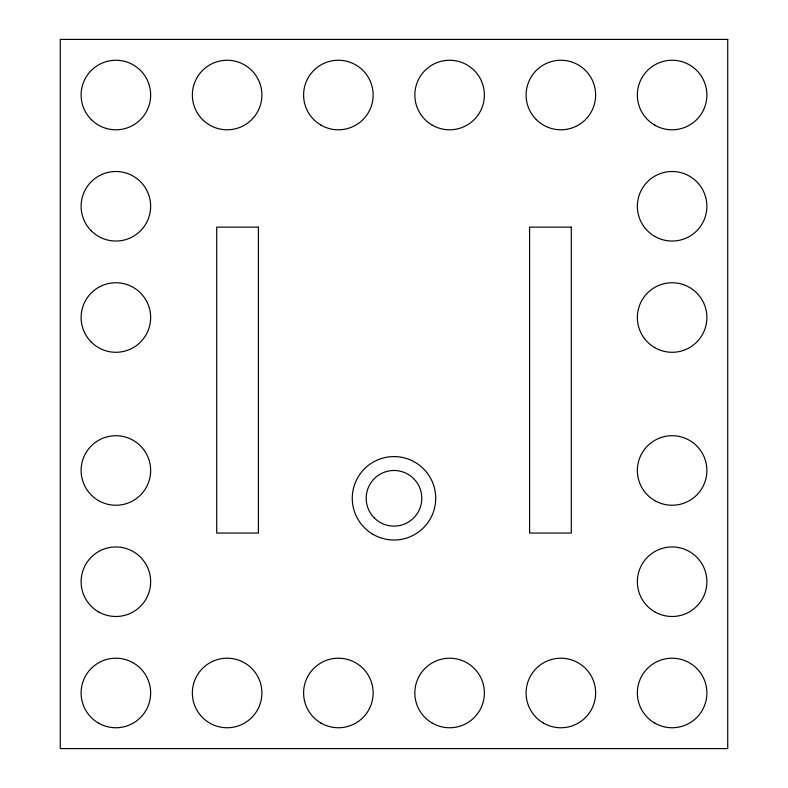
<?xml version="1.0" encoding="UTF-8"?>
<svg xmlns="http://www.w3.org/2000/svg" width="788" height="788" viewBox="0 0 788 788"><rect width="100%" height="100%" fill="white"/><g stroke="black" fill="none" stroke-linecap="round" stroke-linejoin="round"><path stroke-width="1.18" d="M727.738 39.4L60.262 39.4L60.262 748.6L727.738 748.6L727.738 39.4M258.415 227.131L216.7 227.131L216.7 533.062L258.415 533.062L258.415 227.131M571.3 227.131L529.585 227.131L529.585 533.062L571.3 533.062L571.3 227.131M91.3 119.609A34.761 34.761 0 0 0 149.464 104.026A34.761 34.761 0 0 0 106.882 61.444A34.761 34.761 0 0 0 91.3 119.609M202.546 119.609A34.761 34.761 0 0 0 260.71 104.026A34.761 34.761 0 0 0 218.128 61.444A34.761 34.761 0 0 0 202.546 119.609M536.293 119.609A34.761 34.761 0 0 0 594.447 104.026A34.761 34.761 0 0 0 551.876 61.444A34.761 34.761 0 0 0 536.293 119.609M654.739 125.134A34.761 34.761 0 0 0 706.885 95.023A34.761 34.761 0 0 0 654.739 64.912A34.761 34.761 0 0 0 654.739 125.134M654.739 347.626A34.761 34.761 0 0 0 706.885 317.515A34.761 34.761 0 0 0 654.739 287.413A34.761 34.761 0 0 0 654.739 347.626M654.739 500.587A34.761 34.761 0 0 0 706.885 470.485A34.761 34.761 0 0 0 654.739 440.374A34.761 34.761 0 0 0 654.739 500.587M654.739 611.833A34.761 34.761 0 0 0 706.885 581.731A34.761 34.761 0 0 0 654.739 551.62A34.761 34.761 0 0 0 654.739 611.833M654.739 723.089A34.761 34.761 0 0 0 706.885 692.977A34.761 34.761 0 0 0 654.739 662.866A34.761 34.761 0 0 0 654.739 723.089M543.484 723.089A34.761 34.761 0 0 0 595.639 692.977A34.761 34.761 0 0 0 543.484 662.866A34.761 34.761 0 0 0 543.484 723.089M432.238 723.089A34.761 34.761 0 0 0 484.384 692.977A34.761 34.761 0 0 0 432.238 662.866A34.761 34.761 0 0 0 432.238 723.089M320.992 723.089A34.761 34.761 0 0 0 373.138 692.977A34.761 34.761 0 0 0 320.992 662.866A34.761 34.761 0 0 0 320.992 723.089M202.546 717.563A34.761 34.761 0 0 0 260.71 701.97A34.761 34.761 0 0 0 218.128 659.398A34.761 34.761 0 0 0 202.546 717.563M98.5 723.089A34.761 34.761 0 0 0 150.646 692.977A34.761 34.761 0 0 0 98.5 662.866A34.761 34.761 0 0 0 98.5 723.089M98.5 611.833A34.761 34.761 0 0 0 150.646 581.731A34.761 34.761 0 0 0 98.5 551.62A34.761 34.761 0 0 0 98.5 611.833M98.5 500.587A34.761 34.761 0 0 0 150.646 470.485A34.761 34.761 0 0 0 98.5 440.374A34.761 34.761 0 0 0 98.5 500.587M91.3 342.1A34.761 34.761 0 0 0 149.464 326.518A34.761 34.761 0 0 0 106.882 283.936A34.761 34.761 0 0 0 91.3 342.1M91.3 230.854A34.761 34.761 0 0 0 149.464 215.272A34.761 34.761 0 0 0 106.882 172.69A34.761 34.761 0 0 0 91.3 230.854M374.33 517.962A27.816 27.816 0 0 0 420.861 505.492A27.816 27.816 0 0 0 386.8 471.431A27.816 27.816 0 0 0 374.33 517.962M373.138 534.422A41.715 41.715 0 0 0 435.715 498.292A41.715 41.715 0 0 0 373.138 462.162A41.715 41.715 0 0 0 373.138 534.422M320.992 125.134A34.761 34.761 0 0 0 373.138 95.023A34.761 34.761 0 0 0 320.992 64.912A34.761 34.761 0 0 0 320.992 125.134M432.238 125.134A34.761 34.761 0 0 0 484.384 95.023A34.761 34.761 0 0 0 432.238 64.912A34.761 34.761 0 0 0 432.238 125.134M654.739 236.38A34.761 34.761 0 0 0 706.885 206.269A34.761 34.761 0 0 0 654.739 176.167A34.761 34.761 0 0 0 654.739 236.38"/></g></svg>
